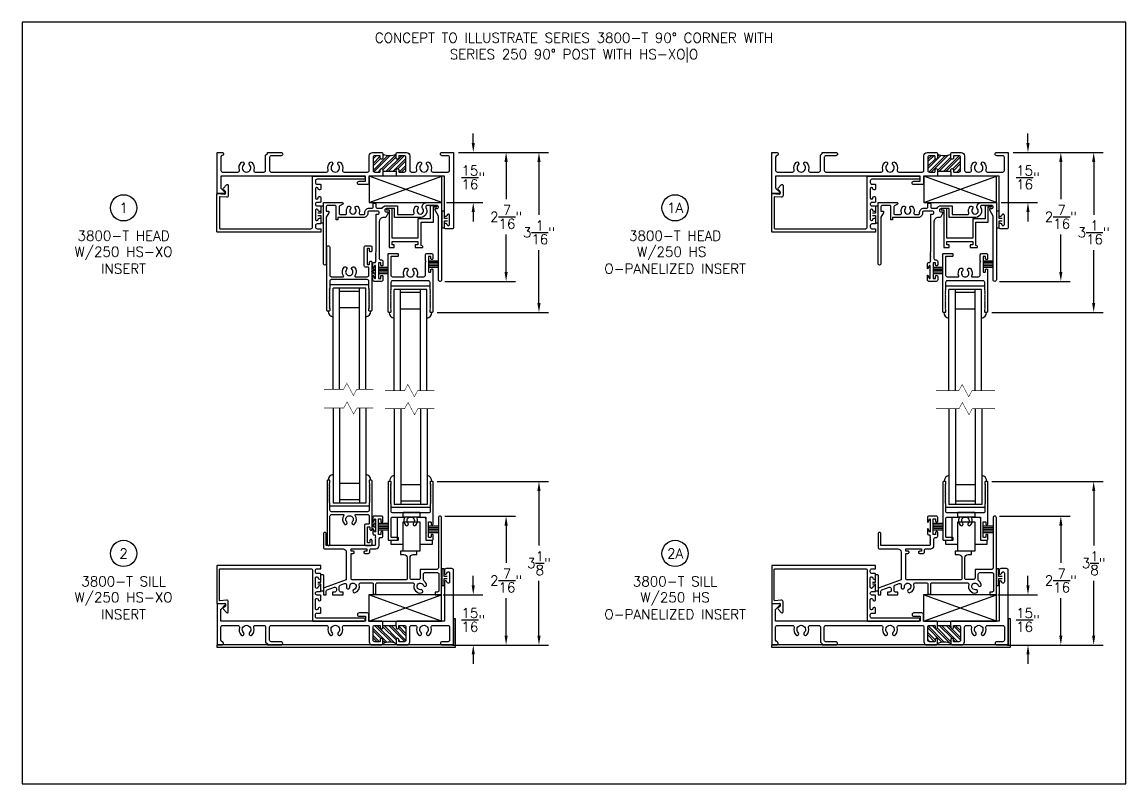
# Model space of a CAD drawing. Extents: x -118 to 134, y 32 to 229.
# Drawn here: x -31.5 to -10.5, y 31.68 to 46.18 of the extents above; entities that cross this region are included whole.
import ezdxf
from ezdxf.enums import TextEntityAlignment as Align

# ---------------------------------------------------------------- set-up
doc = ezdxf.new("R2010")
doc.units = 0
doc.header["$MEASUREMENT"] = 0
doc.layers.get('0').update_dxf_attribs({"linetype": 'CONTINUOUS'})
doc.layers.get('Defpoints').update_dxf_attribs({"linetype": 'CONTINUOUS'})
for name, color, linetype in [('FRAME', 1, 'CONTINUOUS'), ('GLASS', 7, 'CONTINUOUS'), ('GLAZING', 7, 'CONTINUOUS'), ('MISC', 7, 'CONTINUOUS'), ('SEAL', 7, 'CONTINUOUS'), ('TEXT', 7, 'CONTINUOUS'), ('VENT', 5, 'CONTINUOUS')]:
    doc.layers.add(name, color=color, linetype=linetype)
doc.layers.add('No Print', color=30, linetype='CONTINUOUS', plot=False)
doc.styles.get("Standard").update_dxf_attribs({"font": 'romans.shx'})
doc.dimstyles.new('QUARTER SCALE', dxfattribs={"dimscale": 3, "dimtxt": 0.0625, "dimasz": 0.06, "dimexe": 0.06, "dimexo": 0.031, "dimgap": 0.039, "dimtad": 0, "dimtih": 1, "dimtoh": 1, "dimdec": 4, "dimzin": 0, "dimdsep": 46, "dimlunit": 4, "dimtxsty": 'Standard', "dimcen": 0.09, "dimadec": 0, "dimazin": 0, "dimtfac": 1, "dimtdec": 4, "dimtofl": 0, "dimtmove": 0, "dimatfit": 3, "dimfxl": 0, "dimtolj": 1, "dimtzin": 0, "dimarcsym": 0})

# ---------------------------------------------------------------- blocks, each defined once
blk = doc.blocks.new('2001 Block Sill')
blk.add_lwpolyline([(0.469, -0.927), (0.481, -0.915), (0.481, -0.736, -0.414214), (0.508, -0.709), (1.179, -0.709, -0.500943), (1.205, -0.744, 0.561043), (1.348, -0.902, 0.516447), (1.369, -0.856), (1.369, -0.855, 0.318358), (1.336, -0.84, -2.17601), (1.383, -0.758, 0.318358), (1.413, -0.779), (1.413, -0.779, 0.516447), (1.443, -0.738, 0.153486), (1.398, -0.678, -0.240816), (1.386, -0.656), (1.386, -0.542, -0.414214), (1.413, -0.515), (1.649, -0.515, -0.414214), (1.676, -0.542), (1.676, -0.858, -0.414214), (1.649, -0.885), (1.605, -0.885), (1.605, -0.939), (1.73, -0.939), (1.73, 0.53, 0.414214), (1.7, 0.561), (1.699, 0.561, 0.414214), (1.668, 0.53), (1.668, -0.426, -0.414214), (1.641, -0.453), (1.324, -0.453), (1.324, -0.62, -0.414214), (1.297, -0.647), (1.156, -0.647, -0.414214), (1.129, -0.62), (1.129, -0.232, -0.414214), (1.191, -0.17), (1.258, -0.17), (1.258, -0.108), (0.946, -0.108), (0.946, -0.17), (1.013, -0.17, -0.414214), (1.075, -0.232), (1.075, -0.628, -0.414214), (1.048, -0.655), (0.036, -0.655, -0.414214), (0.009, -0.628), (0.009, -0.149), (0.049, -0.149, 0.414214), (0.069, -0.13), (0.069, -0.128, 0.414214), (0.049, -0.109), (0.009, -0.109), (0.009, -0.062), (0.309, -0.062), (0.309, -0.109), (0.268, -0.109, 0.414214), (0.249, -0.128), (0.249, -0.13, 0.414214), (0.268, -0.149), (0.336, -0.149, 0.414214), (0.363, -0.122), (0.363, -0.089, -0.414214), (0.39, -0.062), (0.481, -0.062, 0.414214), (0.543, 0), (0.543, 0.126, -0.414214), (0.57, 0.153), (0.587, 0.153, 0.414214), (0.614, 0.18), (0.614, 0.247, 0.414214), (0.595, 0.267), (0.594, 0.267, 0.414214), (0.574, 0.247), (0.574, 0.207), (0.527, 0.207), (0.527, 0.507), (0.574, 0.507), (0.574, 0.466, 0.414214), (0.594, 0.447), (0.595, 0.447, 0.414214), (0.614, 0.466), (0.614, 0.534, 0.414214), (0.587, 0.561), (0.447, 0.561, 0.414214), (0.42, 0.534), (0.42, 0.45, 0.782609), (0.43, 0.447), (0.46, 0.504, -0.782609), (0.469, 0.502), (0.469, 0.262, -0.782609), (0.46, 0.26), (0.43, 0.317, 0.782609), (0.42, 0.314), (0.42, 0.23, 0.414214), (0.447, 0.203), (0.465, 0.203), (0.465, 0.188), (0.475, 0.178), (0.465, 0.168), (0.475, 0.158), (0.465, 0.148), (0.475, 0.138), (0.465, 0.128), (0.475, 0.118), (0.465, 0.108), (0.475, 0.098), (0.465, 0.088), (0.475, 0.078), (0.465, 0.068), (0.475, 0.058), (0.465, 0.048), (0.475, 0.038), (0.465, 0.028), (0.475, 0.018), (0.465, 0.008), (0.465, 0), (-0.465, 0), (-0.465, 0.223, 0.414214), (-0.492, 0.25), (-0.493, 0.25, 0.414214), (-0.519, 0.223), (-0.519, -0.035, 0.414214), (-0.492, -0.062), (-0.146, -0.062, -0.414214), (-0.084, -0.124), (-0.084, -0.655), (-0.502, -0.808, 0.314924), (-0.519, -0.833), (-0.519, -0.939), (-0.465, -0.939), (-0.465, -0.871, -0.314924), (-0.448, -0.845), (-0.308, -0.794, -0.521001), (-0.272, -0.819), (-0.272, -0.858, -0.414214), (-0.299, -0.885), (-0.344, -0.885), (-0.344, -0.939), (-0.144, -0.939), (-0.144, -0.885), (-0.19, -0.885, -0.414214), (-0.217, -0.858), (-0.217, -0.78, -0.314924), (-0.2, -0.755), (-0.116, -0.724, -0.585187), (-0.08, -0.755, 0.096326), (-0.08, -0.802, 0.516447), (-0.034, -0.823), (-0.034, -0.823, 0.318358), (-0.019, -0.791, -2.17601), (0.063, -0.838, 0.318358), (0.042, -0.867), (0.042, -0.868, 0.516447), (0.084, -0.897, 0.399856), (0.162, -0.744, -0.500943), (0.188, -0.709), (0.4, -0.709, -0.414214), (0.427, -0.736), (0.427, -0.927)], format="xyb", close=True)
blk = doc.blocks.new('2012 fixed rail')
blk.add_lwpolyline([(-0.313, -0.236, -0.414214), (-0.286, -0.263), (-0.286, -0.617, -0.414214), (-0.313, -0.644), (-0.4, -0.644, -0.414214), (-0.428, -0.617), (-0.428, -0.549, -0.414214), (-0.408, -0.53), (-0.407, -0.53, -0.414214), (-0.387, -0.55), (-0.387, -0.58, 0.414214), (-0.377, -0.59), (-0.35, -0.59, 0.414214), (-0.34, -0.58), (-0.34, -0.3, 0.414214), (-0.35, -0.29), (-0.377, -0.29, 0.414214), (-0.387, -0.3), (-0.387, -0.33, -0.414214), (-0.407, -0.35), (-0.408, -0.35, -0.414214), (-0.428, -0.331), (-0.428, 0.585, -0.414214), (-0.413, 0.6), (-0.384, 0.6, -0.414214), (-0.374, 0.59), (-0.374, 0.55), (-0.384, 0.54), (-0.374, 0.53), (-0.384, 0.52), (-0.374, 0.51), (-0.384, 0.5), (-0.374, 0.49), (-0.384, 0.48), (-0.374, 0.47), (-0.384, 0.46), (-0.374, 0.45), (-0.384, 0.44), (-0.374, 0.43), (-0.384, 0.42), (-0.374, 0.41), (-0.384, 0.4), (-0.374, 0.39), (-0.384, 0.38), (-0.374, 0.37), (-0.384, 0.36), (-0.374, 0.35), (-0.384, 0.34), (-0.374, 0.33), (-0.384, 0.32), (-0.374, 0.31), (-0.384, 0.3), (-0.374, 0.29), (-0.384, 0.28), (-0.374, 0.27), (-0.384, 0.26), (-0.374, 0.25), (-0.384, 0.24), (-0.374, 0.23), (-0.384, 0.22), (-0.374, 0.21), (-0.384, 0.2), (-0.374, 0.19), (-0.384, 0.18), (-0.374, 0.17), (-0.374, 0.031, 0.414214), (-0.343, 0), (0, 0), (0.342, 0, 0.414214), (0.373, 0.031), (0.373, 0.17), (0.384, 0.18), (0.373, 0.19), (0.384, 0.2), (0.373, 0.21), (0.384, 0.22), (0.373, 0.23), (0.384, 0.24), (0.373, 0.25), (0.384, 0.26), (0.373, 0.27), (0.384, 0.28), (0.373, 0.29), (0.384, 0.3), (0.373, 0.31), (0.384, 0.32), (0.373, 0.33), (0.384, 0.34), (0.373, 0.35), (0.384, 0.36), (0.373, 0.37), (0.384, 0.38), (0.373, 0.39), (0.384, 0.4), (0.373, 0.41), (0.384, 0.42), (0.373, 0.43), (0.384, 0.44), (0.373, 0.45), (0.384, 0.46), (0.373, 0.47), (0.384, 0.48), (0.373, 0.49), (0.384, 0.5), (0.373, 0.51), (0.384, 0.52), (0.373, 0.53), (0.384, 0.54), (0.373, 0.55), (0.373, 0.59, -0.414214), (0.384, 0.6), (0.413, 0.6, -0.414214), (0.427, 0.585), (0.427, 0), (0.427, -0.617, -0.414214), (0.4, -0.644, -0.414214), (0.373, -0.617), (0.373, -0.085, 0.414214), (0.342, -0.054), (0.117, -0.054, 0.6055), (0.108, -0.07, -0.348752), (0.098, -0.234, -0.508835), (0.048, -0.228, -0.325526), (0.052, -0.192, 0.55027), (0.02, -0.078), (0, -0.078), (-0.02, -0.078, 0.55027), (-0.052, -0.192, -0.325526), (-0.048, -0.228, -0.508835), (-0.098, -0.234, -0.348752), (-0.108, -0.07, 0.6055), (-0.117, -0.054), (-0.343, -0.054, 0.414214), (-0.374, -0.085), (-0.374, -0.226, 0.414214), (-0.363, -0.236)], format="xyb", close=True)
blk = doc.blocks.new('2014 Slider Rail')
blk.add_lwpolyline([(-0.373, 0.031), (-0.373, 0.17), (-0.383, 0.18), (-0.373, 0.19), (-0.383, 0.2), (-0.373, 0.21), (-0.383, 0.22), (-0.373, 0.23), (-0.383, 0.24), (-0.373, 0.25), (-0.383, 0.26), (-0.373, 0.27), (-0.383, 0.28), (-0.373, 0.29), (-0.383, 0.3), (-0.373, 0.31), (-0.383, 0.32), (-0.373, 0.33), (-0.383, 0.34), (-0.373, 0.35), (-0.383, 0.36), (-0.373, 0.37), (-0.383, 0.38), (-0.373, 0.39), (-0.383, 0.4), (-0.373, 0.41), (-0.383, 0.42), (-0.373, 0.43), (-0.383, 0.44), (-0.373, 0.45), (-0.383, 0.46), (-0.373, 0.47), (-0.383, 0.48), (-0.373, 0.49), (-0.383, 0.5), (-0.373, 0.51), (-0.383, 0.52), (-0.373, 0.53), (-0.383, 0.54), (-0.373, 0.55), (-0.373, 0.59, 0.414214), (-0.383, 0.6), (-0.412, 0.6, 0.414214), (-0.427, 0.585), (-0.427, 0), (-0.427, -0.51, 0.414214), (-0.417, -0.52), (-0.244, -0.52, 0.414214), (-0.234, -0.51), (-0.234, -0.476, 0.414214), (-0.244, -0.466), (-0.363, -0.466, -0.414214), (-0.373, -0.456), (-0.373, -0.109, -0.414214), (-0.342, -0.078), (-0.13, -0.078, -0.541072), (-0.121, -0.092, 0.295226), (-0.098, -0.234, 0.508835), (-0.048, -0.228), (-0.048, -0.228, 0.325526), (-0.052, -0.192, -0.55027), (-0.02, -0.078), (0, -0.078), (0.02, -0.078, -0.55027), (0.052, -0.192, 0.325526), (0.048, -0.228), (0.048, -0.228, 0.508835), (0.098, -0.234, 0.295226), (0.121, -0.092, -0.541072), (0.13, -0.078), (0.255, -0.078, -0.353293), (0.286, -0.119), (0.286, -0.36), (0.296, -0.37), (0.286, -0.38), (0.286, -0.493, 0.414214), (0.313, -0.52), (0.4, -0.52, 0.414214), (0.427, -0.493), (0.427, -0.425, 0.414214), (0.408, -0.406), (0.407, -0.406, 0.414214), (0.387, -0.426), (0.387, -0.456, -0.414214), (0.377, -0.466), (0.35, -0.466, -0.414214), (0.34, -0.456), (0.34, -0.176, -0.414214), (0.35, -0.166), (0.377, -0.166, -0.414214), (0.387, -0.176), (0.387, -0.206, 0.414214), (0.407, -0.226), (0.408, -0.226, 0.414214), (0.427, -0.207), (0.427, 0.585, 0.414214), (0.412, 0.6), (0.382, 0.6, 0.414214), (0.372, 0.59), (0.372, 0.55), (0.382, 0.54), (0.372, 0.53), (0.382, 0.52), (0.372, 0.51), (0.382, 0.5), (0.372, 0.49), (0.382, 0.48), (0.372, 0.47), (0.382, 0.46), (0.372, 0.45), (0.382, 0.44), (0.372, 0.43), (0.382, 0.42), (0.372, 0.41), (0.382, 0.4), (0.372, 0.39), (0.382, 0.38), (0.372, 0.37), (0.382, 0.36), (0.372, 0.35), (0.382, 0.34), (0.372, 0.33), (0.382, 0.32), (0.372, 0.31), (0.382, 0.3), (0.372, 0.29), (0.382, 0.28), (0.372, 0.27), (0.382, 0.26), (0.372, 0.25), (0.382, 0.24), (0.372, 0.23), (0.382, 0.22), (0.372, 0.21), (0.382, 0.2), (0.372, 0.19), (0.382, 0.18), (0.372, 0.17), (0.372, 0.031, -0.414214), (0.341, 0), (0, 0), (-0.341, 0, -0.414214)], format="xyb", close=True)
blk = doc.blocks.new('5 LINE SEAL')
for p, q in [((0.0434, 0.0155), (0, 0.0155)), ((0.0434, 0.0077), (0, 0.0077)), ((0.0434, 0), (0, 0)), ((0.0434, -0.0078), (0, -0.0078)), ((0.0434, -0.0155), (0, -0.0155))]:
    blk.add_line(p, q)
blk = doc.blocks.new('4 LINE SEAL')
for centre, radius, start, end in [((4.0241, 6.0253), 0.0156, 268.2769, 330.8274), ((4.0241, 6.027), 0.0206, 268.6942, 311.4319), ((4.0232, 5.9799), 0.0231, 50.9389, 88.9613), ((4.0232, 5.9816), 0.0181, 36.4603, 88.6742)]:
    blk.add_arc(centre, radius, start, end)
blk = doc.blocks.new('HA 9306 Roller Assy')
blk.add_line((0.16, 0.65), (-0.16, 0.65))
blk.add_lwpolyline([(-0.16, 0.125), (-0.39, 0.125), (-0.39, 0.208), (-0.27, 0.208), (-0.27, 0.65), (-0.16, 0.65), (-0.16, 0.745), (0.16, 0.745), (0.16, 0.65), (0.27, 0.65), (0.27, 0.208), (0.39, 0.208), (0.39, 0.125), (0.16, 0.125), (0.16, 0), (-0.16, 0)], close=True)
blk.add_lwpolyline([(-0.16, 0.125), (-0.16, 0.56), (0.16, 0.56), (0.16, 0.125)])
blk = doc.blocks.new('3811 WW_YK INSERT CLIP')
blk.add_lwpolyline([(1.964, 0.67), (1.964, 0.735), (-0.001, 0.735, 0.414214), (-0.011, 0.725), (-0.011, 0.01, 0.440011), (0, 0), (0.138, 0.012, -0.440011), (0.149, 0.002), (0.149, -0.04), (0.115, -0.074, 0.395486), (0.114, -0.102), (0.17, -0.165, 0.691708), (0.205, -0.152), (0.205, 0.04, 0.440011), (0.171, 0.071), (0.05, 0.061, -0.440011), (0.039, 0.071), (0.039, 0.66, -0.414214), (0.049, 0.67), (1.777, 0.67, -0.414214), (1.808, 0.639), (1.808, -0.317, 0.414214), (1.818, -0.327), (2.781, -0.327, 0.414214), (2.809, -0.299, 0.414214), (2.781, -0.271), (1.895, -0.271, -0.414214), (1.864, -0.24), (1.864, -0.206, -0.414214), (1.895, -0.175), (1.954, -0.175, 0.414214), (1.964, -0.165), (1.964, -0.091, 0.414214), (1.939, -0.066, 0.399638), (1.914, -0.089, -0.400364), (1.889, -0.113, -0.414214), (1.864, -0.088), (1.864, 0.082, -0.414214), (1.889, 0.107, -0.400364), (1.914, 0.083, 0.399638), (1.939, 0.059, 0.414214), (1.964, 0.084), (1.964, 0.159, 0.414214), (1.954, 0.169), (1.895, 0.169, -0.414214), (1.864, 0.2), (1.864, 0.204, -0.414214), (1.895, 0.235), (1.954, 0.235, 0.414214), (1.964, 0.245), (1.964, 0.319, 0.414214), (1.939, 0.344, 0.399638), (1.914, 0.321, -0.400364), (1.889, 0.297, -0.414214), (1.864, 0.322), (1.864, 0.492, -0.414214), (1.889, 0.517, -0.400364), (1.914, 0.493, 0.399638), (1.939, 0.469, 0.414214), (1.964, 0.494), (1.964, 0.569, 0.414214), (1.954, 0.579), (1.895, 0.579, -0.414214), (1.864, 0.61), (1.864, 0.639, -0.414214), (1.895, 0.67), (1.964, 0.67)], format="xyb", close=True)
blk = doc.blocks.new('3805 BLOCK FRAME')
h = blk.add_hatch()
h.set_pattern_fill('ANSI32', color=256, scale=0.25, style=0)
h.set_pattern_definition([(45, (-4.16348, -5.189), (-0.0662913, 0.0662913), []), (45, (-4.11928, -5.189), (-0.0662913, 0.0662913), [])])
h.paths.add_polyline_path([(-0.819, 1.361, 0.414214), (-0.85, 1.392), (-0.946, 1.392, 0.414214), (-0.956, 1.382), (-0.956, 1.351, -0.414214), (-0.98, 1.326, -0.414214), (-1.005, 1.351), (-1.005, 1.423, -0.235384), (-1.256, 1.423), (-1.256, 1.351, -0.414214), (-1.282, 1.326, -0.414214), (-1.306, 1.351), (-1.306, 1.382, 0.414214), (-1.316, 1.392), (-1.413, 1.392, 0.414214), (-1.444, 1.361), (-1.444, 1.111, 0.414214), (-1.413, 1.08), (-1.316, 1.08, 0.414214), (-1.306, 1.09), (-1.306, 1.121, -0.414214), (-1.282, 1.146, -0.414214), (-1.256, 1.121), (-1.256, 1.09), (-1.005, 1.09), (-1.005, 1.121, -0.414214), (-0.98, 1.146, -0.414214), (-0.956, 1.121), (-0.956, 1.09, 0.414214), (-0.946, 1.08), (-0.85, 1.08, 0.414214), (-0.819, 1.111)])
for q in [(-1.256, 1.09), (-1.005, 1.015)]:
    blk.add_line((-1.005, 1.09), q)
blk.add_lwpolyline([(-3.452, 1.454), (-3.193, 1.454, -0.414214), (-3.162, 1.423, -0.414214), (-3.193, 1.392), (-3.381, 1.392, 0.414214), (-3.412, 1.361), (-3.412, 1.111, 0.414214), (-3.381, 1.08), (-2.329, 1.08, 0.5024), (-2.299, 1.12, -0.280293), (-2.262, 1.264, -0.498955), (-2.213, 1.256, -0.334263), (-2.219, 1.219, 2.470836), (-2.106, 1.219, -0.334263), (-2.112, 1.256, -0.498955), (-2.063, 1.264, -0.280293), (-2.026, 1.12, 0.5024), (-1.996, 1.08), (-1.549, 1.08, 0.414214), (-1.518, 1.111), (-1.518, 1.392, -0.414214), (-1.456, 1.454), (-1.287, 1.454, -0.414214), (-1.256, 1.423), (-1.256, 1.351, -0.414214), (-1.282, 1.326, -0.414214), (-1.306, 1.351), (-1.306, 1.382, 0.414214), (-1.316, 1.392), (-1.413, 1.392, 0.414214), (-1.444, 1.361), (-1.444, 1.111, 0.414214), (-1.413, 1.08), (-1.316, 1.08, 0.414214), (-1.306, 1.09), (-1.306, 1.121, -0.414214), (-1.282, 1.146, -0.414214), (-1.256, 1.121), (-1.256, 1.09), (-1.256, 1.015), (-1.271, 1), (-1.524, 1), (-1.524, 0.875, -0.414214), (-1.556, 0.844), (-1.711, 0.844, -0.414214), (-1.742, 0.875, -0.414214), (-1.711, 0.906), (-1.586, 0.906), (-1.586, 1), (-4.338, 1), (-4.338, 0.776, 0.198912), (-4.335, 0.769), (-4.255, 0.69, -0.668179), (-4.263, 0.673), (-4.403, 0.673, -0.414214), (-4.412, 0.683), (-4.412, 1.444, -0.414214), (-4.403, 1.454), (-4.319, 1.454, -0.414214), (-4.287, 1.423, -0.358249), (-4.312, 1.393, 0.358249), (-4.338, 1.362), (-4.338, 1.111, 0.414214), (-4.306, 1.08), (-4.017, 1.08, 0.5024), (-3.987, 1.12, -0.280293), (-3.95, 1.264, -0.498955), (-3.901, 1.256), (-3.901, 1.256, -0.334263), (-3.907, 1.219, 2.470836), (-3.794, 1.219, -0.334263), (-3.8, 1.256), (-3.8, 1.256, -0.498955), (-3.751, 1.264, -0.280293), (-3.714, 1.12, 0.5024), (-3.684, 1.08), (-3.518, 1.08, 0.414214), (-3.487, 1.111), (-3.487, 1.399), (-3.452, 1.434)], format="xyb", close=True)
blk.add_lwpolyline([(-1.005, 1.09), (-1.005, 1.121, -0.414214), (-0.98, 1.146, -0.414214), (-0.956, 1.121), (-0.956, 1.09, 0.414214), (-0.946, 1.08), (-0.85, 1.08, 0.414214), (-0.819, 1.111), (-0.819, 1.361, 0.414214), (-0.85, 1.392), (-0.946, 1.392, 0.414214), (-0.956, 1.382), (-0.956, 1.351, -0.414214), (-0.98, 1.326), (-0.98, 1.326, -0.414214), (-1.005, 1.351), (-1.005, 1.423, -0.414214), (-0.975, 1.454), (-0.806, 1.454, -0.414214), (-0.744, 1.392), (-0.744, 1.111, 0.414214), (-0.712, 1.08), (-0.641, 1.08, 0.5024), (-0.611, 1.12, -0.280293), (-0.574, 1.264, -0.498955), (-0.525, 1.256), (-0.525, 1.256, -0.334263), (-0.531, 1.219, 2.470836), (-0.418, 1.219, -0.334263), (-0.424, 1.256, -0.498955), (-0.375, 1.264, -0.280293), (-0.338, 1.12, 0.5024), (-0.308, 1.08), (-0.018, 1.08, 0.414214), (0.013, 1.111), (0.013, 1.361, 0.414214), (-0.018, 1.392), (-0.131, 1.392, -0.414214), (-0.162, 1.423, -0.414214), (-0.131, 1.454), (0.088, 1.454), (0.088, 0.031, -0.414214), (0.056, 0), (-0.056, 0, -0.414214), (-0.087, 0.031), (-0.087, 0.083, -0.414214), (-0.062, 0.107), (-0.062, 0.107, -0.399638), (-0.038, 0.084, 0.399638), (-0.013, 0.06), (-0.013, 0.06, 0.414214), (0.013, 0.085), (0.013, 0.255, 0.414214), (-0.013, 0.28), (-0.013, 0.28, 0.399638), (-0.038, 0.256, -0.399638), (-0.062, 0.232, -0.414214), (-0.087, 0.257), (-0.087, 0.309), (-0.087, 1), (-0.99, 1), (-1.005, 1.015)], format="xyb")
blk.add_arc((-1.131, 1.675), 0.281, 243.5092, 296.4908)
blk = doc.blocks.new('2000 Block Head')
blk.add_lwpolyline([(-0.049, 1.488), (-0.037, 1.476), (-0.037, 1.419, 0.414214), (-0.01, 1.392), (0.084, 1.392, -0.288631), (0.157, 1.438), (0.37, 1.438), (0.37, 1.27), (0.661, 1.27, 0.500943), (0.687, 1.305, -0.254791), (0.712, 1.422, -0.516447), (0.763, 1.417), (0.763, 1.416, -0.318358), (0.76, 1.381, 2.17601), (0.854, 1.381, -0.081588), (0.849, 1.389, -0.529011), (0.925, 1.5), (1.213, 1.5), (1.213, 0.03, -0.414214), (1.183, 0), (1.181, 0, -0.414214), (1.151, 0.03), (1.151, 1.244), (1.088, 1.353), (1.088, 1.384), (1.121, 1.384, 0.414214), (1.151, 1.414), (1.151, 1.416, 0.414214), (1.121, 1.446), (0.937, 1.446, 0.585024), (0.914, 1.405, -0.543308), (0.823, 1.216), (0.316, 1.216), (0.316, 1.384), (0.16, 1.384, 0.414214), (0.129, 1.354), (0.129, 1.353, 0.414214), (0.16, 1.322), (0.191, 1.322), (0.191, 1.291), (0.148, 1.216), (0.107, 1.216, 0.414214), (0.026, 1.135), (0.026, 0.435, 0.414214), (0.053, 0.408), (0.07, 0.408, -0.414214), (0.097, 0.381), (0.097, 0.314, -0.414214), (0.078, 0.294), (0.077, 0.294, -0.414214), (0.057, 0.314), (0.057, 0.354), (0.01, 0.354), (0.01, 0.054), (0.057, 0.054), (0.057, 0.095, -0.414214), (0.077, 0.114), (0.078, 0.114, -0.414214), (0.097, 0.095), (0.097, 0.027, -0.414214), (0.07, 0), (-0.07, 0, -0.414214), (-0.097, 0.027), (-0.097, 0.112, -0.782609), (-0.088, 0.114), (-0.057, 0.057, 0.782609), (-0.048, 0.059), (-0.048, 0.299, 0.782609), (-0.057, 0.301), (-0.088, 0.244, -0.782609), (-0.097, 0.246), (-0.097, 0.331, -0.414214), (-0.07, 0.358), (-0.046, 0.358), (-0.046, 0.373), (-0.036, 0.383), (-0.046, 0.393), (-0.036, 0.403), (-0.046, 0.413), (-0.036, 0.423), (-0.046, 0.433), (-0.036, 0.443), (-0.046, 0.453), (-0.036, 0.463), (-0.046, 0.473), (-0.036, 0.483), (-0.046, 0.493), (-0.036, 0.503), (-0.046, 0.513), (-0.036, 0.523), (-0.046, 0.533), (-0.036, 0.543), (-0.046, 0.553), (-0.039, 0.56), (-0.036, 0.56), (-0.036, 1.276), (-0.005, 1.276, 0.414214), (0.026, 1.307), (0.026, 1.308, 0.414214), (-0.005, 1.338), (-0.166, 1.338, 0.414214), (-0.193, 1.311), (-0.193, 1.297, -0.414214), (-0.274, 1.216), (-0.762, 1.216), (-0.762, 1.17), (-0.792, 1.17), (-0.792, 1.419, 0.414214), (-0.819, 1.446), (-0.956, 1.446, 0.414214), (-0.983, 1.419), (-0.983, 1.338), (-0.933, 1.338), (-0.933, 1.307), (-0.983, 1.22), (-0.983, 0.338, -0.414214), (-1.01, 0.311), (-1.01, 0.311, -0.414214), (-1.037, 0.338), (-1.037, 1.5), (-0.677, 1.5, -0.767327), (-0.669, 1.472), (-0.725, 1.44, 0.267949), (-0.738, 1.417), (-0.738, 1.297, 0.414214), (-0.711, 1.27), (-0.621, 1.27, 0.500943), (-0.595, 1.305, -0.254791), (-0.57, 1.422, -0.516447), (-0.519, 1.417), (-0.519, 1.416, -0.318358), (-0.522, 1.381, 2.17601), (-0.428, 1.381, -0.318358), (-0.431, 1.416), (-0.431, 1.417, -0.516447), (-0.38, 1.422, -0.254791), (-0.355, 1.305, 0.500943), (-0.329, 1.27), (-0.274, 1.27, 0.414214), (-0.247, 1.297), (-0.247, 1.311, -0.414214), (-0.166, 1.392), (-0.118, 1.392, 0.414214), (-0.091, 1.419), (-0.091, 1.488)], format="xyb", close=True)
blk = doc.blocks.new('BL856 ANTI-LIFT')
blk.add_lwpolyline([(13.8969, 4.289), (13.8383, 4.289), (13.8383, 4.1972), (13.7158, 4.1972), (13.7158, 4.3374), (13.6879, 4.3374), (13.6879, 4.3314), (13.7008, 4.3314), (13.7008, 4.1522), (13.7258, 4.1522), (13.7258, 4.1647), (13.7158, 4.1647), (13.7158, 4.1817), (13.8383, 4.1817), (13.8383, 4.1647), (13.8258, 4.1647), (13.8258, 4.1522), (13.8613, 4.1522), (13.8613, 4.1583), (13.8538, 4.1615), (13.8538, 4.2735), (13.9119, 4.2735), (13.9119, 4.3458), (13.9281, 4.3458), (13.9281, 4.3512), (13.8969, 4.3512)], close=True)
blk = doc.blocks.new('*D139')
at = {"color": 0, "lineweight": -2}
for p, q in [((-12.363, 35.462), (-12.363, 35.642)), ((-12.934, 35.282), (-12.183, 35.282)), ((-12.754, 34.328), (-12.183, 34.328)), ((-12.363, 34.148), (-12.363, 33.968))]:
    blk.add_line(p, q, dxfattribs=at)
at = {"color": 0}
for points in [[(-12.393, 35.462), (-12.333, 35.462), (-12.363, 35.282)], [(-12.393, 34.148), (-12.333, 34.148), (-12.363, 34.328)]]:
    blk.add_solid(points, dxfattribs=at)
at = {"layer": 'Defpoints', "color": 0}
for p in [(-13.027, 35.282), (-12.847, 34.328), (-12.363, 34.328)]:
    blk.add_point(p, dxfattribs=at)
at = {"color": 0, "insert": (-12.363, 34.805), "char_height": 0.1875, "attachment_point": 5}
blk.add_mtext('\\A1;{\\H1.000000x;\\S15/16;}"', dxfattribs=at)
blk = doc.blocks.new('*D140')
at = {"color": 0, "lineweight": -2}
for p, q in [((-12.363, 43.883), (-12.363, 44.063)), ((-12.645, 43.703), (-12.183, 43.703)), ((-12.871, 42.749), (-12.183, 42.749)), ((-12.363, 42.569), (-12.363, 42.389))]:
    blk.add_line(p, q, dxfattribs=at)
at = {"color": 0}
for points in [[(-12.393, 43.883), (-12.333, 43.883), (-12.363, 43.703)], [(-12.393, 42.569), (-12.333, 42.569), (-12.363, 42.749)]]:
    blk.add_solid(points, dxfattribs=at)
at = {"layer": 'Defpoints', "color": 0}
for p in [(-12.738, 43.703), (-12.964, 42.749), (-12.363, 42.749)]:
    blk.add_point(p, dxfattribs=at)
at = {"color": 0, "insert": (-12.363, 43.226), "char_height": 0.1875, "attachment_point": 5}
blk.add_mtext('\\A1;{\\H1.000000x;\\S15/16;}"', dxfattribs=at)
blk = doc.blocks.new('*D166')
at = {"color": 0, "lineweight": -2}
for p, q in [((-12.645, 43.703), (-11.558, 43.703)), ((-11.738, 43.523), (-11.738, 42.812)), ((-11.738, 41.429), (-11.738, 42.14)), ((-12.906, 41.249), (-11.558, 41.249))]:
    blk.add_line(p, q, dxfattribs=at)
at = {"color": 0}
for points in [[(-11.768, 43.523), (-11.708, 43.523), (-11.738, 43.703)], [(-11.768, 41.429), (-11.708, 41.429), (-11.738, 41.249)]]:
    blk.add_solid(points, dxfattribs=at)
at = {"layer": 'Defpoints', "color": 0}
for p in [(-12.738, 43.703), (-12.999, 41.249), (-11.738, 41.249)]:
    blk.add_point(p, dxfattribs=at)
at = {"color": 0, "insert": (-11.738, 42.476), "char_height": 0.1875, "attachment_point": 5}
blk.add_mtext('\\A1;2{\\H1.000000x;\\S7/16;}"', dxfattribs=at)
blk = doc.blocks.new('*D167')
at = {"color": 0, "lineweight": -2}
for p, q in [((-12.645, 43.703), (-10.933, 43.703)), ((-11.113, 43.523), (-11.113, 42.516)), ((-11.113, 40.839), (-11.113, 41.845)), ((-13.052, 40.659), (-10.933, 40.659))]:
    blk.add_line(p, q, dxfattribs=at)
at = {"color": 0}
for points in [[(-11.143, 43.523), (-11.083, 43.523), (-11.113, 43.703)], [(-11.143, 40.839), (-11.083, 40.839), (-11.113, 40.659)]]:
    blk.add_solid(points, dxfattribs=at)
at = {"layer": 'Defpoints', "color": 0}
for p in [(-12.738, 43.703), (-13.145, 40.659), (-11.113, 40.659)]:
    blk.add_point(p, dxfattribs=at)
at = {"color": 0, "insert": (-11.113, 42.181), "char_height": 0.1875, "attachment_point": 5}
blk.add_mtext('\\A1;3{\\H1.000000x;\\S1/16;}"', dxfattribs=at)
blk = doc.blocks.new('*D168')
at = {"color": 0, "lineweight": -2}
for p, q in [((-12.906, 36.782), (-11.558, 36.782)), ((-11.738, 36.602), (-11.738, 35.891)), ((-11.738, 34.508), (-11.738, 35.219)), ((-12.645, 34.328), (-11.558, 34.328))]:
    blk.add_line(p, q, dxfattribs=at)
at = {"color": 0}
for points in [[(-11.768, 36.602), (-11.708, 36.602), (-11.738, 36.782)], [(-11.768, 34.508), (-11.708, 34.508), (-11.738, 34.328)]]:
    blk.add_solid(points, dxfattribs=at)
at = {"layer": 'Defpoints', "color": 0}
for p in [(-12.999, 36.782), (-11.738, 36.782), (-12.738, 34.328)]:
    blk.add_point(p, dxfattribs=at)
at = {"color": 0, "insert": (-11.738, 35.555), "char_height": 0.1875, "attachment_point": 5}
blk.add_mtext('\\A1;2{\\H1.000000x;\\S7/16;}"', dxfattribs=at)
blk = doc.blocks.new('*D169')
at = {"color": 0, "lineweight": -2}
for p, q in [((-13.048, 37.441), (-10.933, 37.441)), ((-11.113, 37.261), (-11.113, 36.221)), ((-11.113, 34.508), (-11.113, 35.549)), ((-12.645, 34.328), (-10.933, 34.328))]:
    blk.add_line(p, q, dxfattribs=at)
at = {"color": 0}
for points in [[(-11.143, 37.261), (-11.083, 37.261), (-11.113, 37.441)], [(-11.143, 34.508), (-11.083, 34.508), (-11.113, 34.328)]]:
    blk.add_solid(points, dxfattribs=at)
at = {"layer": 'Defpoints', "color": 0}
for p in [(-13.141, 37.441), (-11.113, 37.441), (-12.738, 34.328)]:
    blk.add_point(p, dxfattribs=at)
at = {"color": 0, "insert": (-11.113, 35.885), "char_height": 0.1875, "attachment_point": 5}
blk.add_mtext('\\A1;3{\\H1.000000x;\\S1/8;}"', dxfattribs=at)
blk = doc.blocks.new('*D170')
at = {"color": 0, "lineweight": -2}
for p, q in [((-22.916, 35.462), (-22.916, 35.642)), ((-23.487, 35.282), (-22.736, 35.282)), ((-23.308, 34.328), (-22.736, 34.328)), ((-22.916, 34.148), (-22.916, 33.968))]:
    blk.add_line(p, q, dxfattribs=at)
at = {"color": 0}
for points in [[(-22.946, 35.462), (-22.886, 35.462), (-22.916, 35.282)], [(-22.946, 34.148), (-22.886, 34.148), (-22.916, 34.328)]]:
    blk.add_solid(points, dxfattribs=at)
at = {"layer": 'Defpoints', "color": 0}
for p in [(-23.58, 35.282), (-23.401, 34.328), (-22.916, 34.328)]:
    blk.add_point(p, dxfattribs=at)
at = {"color": 0, "insert": (-22.916, 34.805), "char_height": 0.1875, "attachment_point": 5}
blk.add_mtext('\\A1;{\\H1.000000x;\\S15/16;}"', dxfattribs=at)
blk = doc.blocks.new('*D171')
at = {"color": 0, "lineweight": -2}
for p, q in [((-22.916, 43.883), (-22.916, 44.063)), ((-23.198, 43.703), (-22.736, 43.703)), ((-23.424, 42.749), (-22.736, 42.749)), ((-22.916, 42.569), (-22.916, 42.389))]:
    blk.add_line(p, q, dxfattribs=at)
at = {"color": 0}
for points in [[(-22.946, 43.883), (-22.886, 43.883), (-22.916, 43.703)], [(-22.946, 42.569), (-22.886, 42.569), (-22.916, 42.749)]]:
    blk.add_solid(points, dxfattribs=at)
at = {"layer": 'Defpoints', "color": 0}
for p in [(-23.291, 43.703), (-23.517, 42.749), (-22.916, 42.749)]:
    blk.add_point(p, dxfattribs=at)
at = {"color": 0, "insert": (-22.916, 43.226), "char_height": 0.1875, "attachment_point": 5}
blk.add_mtext('\\A1;{\\H1.000000x;\\S15/16;}"', dxfattribs=at)
blk = doc.blocks.new('*D172')
at = {"color": 0, "lineweight": -2}
for p, q in [((-23.198, 43.703), (-22.111, 43.703)), ((-22.291, 43.523), (-22.291, 42.812)), ((-22.291, 41.429), (-22.291, 42.14)), ((-23.459, 41.249), (-22.111, 41.249))]:
    blk.add_line(p, q, dxfattribs=at)
at = {"color": 0}
for points in [[(-22.321, 43.523), (-22.261, 43.523), (-22.291, 43.703)], [(-22.321, 41.429), (-22.261, 41.429), (-22.291, 41.249)]]:
    blk.add_solid(points, dxfattribs=at)
at = {"layer": 'Defpoints', "color": 0}
for p in [(-23.291, 43.703), (-23.552, 41.249), (-22.291, 41.249)]:
    blk.add_point(p, dxfattribs=at)
at = {"color": 0, "insert": (-22.291, 42.476), "char_height": 0.1875, "attachment_point": 5}
blk.add_mtext('\\A1;2{\\H1.000000x;\\S7/16;}"', dxfattribs=at)
blk = doc.blocks.new('*D173')
at = {"color": 0, "lineweight": -2}
for p, q in [((-23.198, 43.703), (-21.486, 43.703)), ((-21.666, 43.523), (-21.666, 42.516)), ((-21.666, 40.839), (-21.666, 41.845)), ((-23.605, 40.659), (-21.486, 40.659))]:
    blk.add_line(p, q, dxfattribs=at)
at = {"color": 0}
for points in [[(-21.696, 43.523), (-21.636, 43.523), (-21.666, 43.703)], [(-21.696, 40.839), (-21.636, 40.839), (-21.666, 40.659)]]:
    blk.add_solid(points, dxfattribs=at)
at = {"layer": 'Defpoints', "color": 0}
for p in [(-23.291, 43.703), (-23.698, 40.659), (-21.666, 40.659)]:
    blk.add_point(p, dxfattribs=at)
at = {"color": 0, "insert": (-21.666, 42.181), "char_height": 0.1875, "attachment_point": 5}
blk.add_mtext('\\A1;3{\\H1.000000x;\\S1/16;}"', dxfattribs=at)
blk = doc.blocks.new('*D174')
at = {"color": 0, "lineweight": -2}
for p, q in [((-23.459, 36.782), (-22.111, 36.782)), ((-22.291, 36.602), (-22.291, 35.891)), ((-22.291, 34.508), (-22.291, 35.219)), ((-23.198, 34.328), (-22.111, 34.328))]:
    blk.add_line(p, q, dxfattribs=at)
at = {"color": 0}
for points in [[(-22.321, 36.602), (-22.261, 36.602), (-22.291, 36.782)], [(-22.321, 34.508), (-22.261, 34.508), (-22.291, 34.328)]]:
    blk.add_solid(points, dxfattribs=at)
at = {"layer": 'Defpoints', "color": 0}
for p in [(-23.552, 36.782), (-22.291, 36.782), (-23.291, 34.328)]:
    blk.add_point(p, dxfattribs=at)
at = {"color": 0, "insert": (-22.291, 35.555), "char_height": 0.1875, "attachment_point": 5}
blk.add_mtext('\\A1;2{\\H1.000000x;\\S7/16;}"', dxfattribs=at)
blk = doc.blocks.new('*D175')
at = {"color": 0, "lineweight": -2}
for p, q in [((-23.601, 37.441), (-21.486, 37.441)), ((-21.666, 37.261), (-21.666, 36.221)), ((-21.666, 34.508), (-21.666, 35.549)), ((-23.198, 34.328), (-21.486, 34.328))]:
    blk.add_line(p, q, dxfattribs=at)
at = {"color": 0}
for points in [[(-21.696, 37.261), (-21.636, 37.261), (-21.666, 37.441)], [(-21.696, 34.508), (-21.636, 34.508), (-21.666, 34.328)]]:
    blk.add_solid(points, dxfattribs=at)
at = {"layer": 'Defpoints', "color": 0}
for p in [(-23.694, 37.441), (-21.666, 37.441), (-23.291, 34.328)]:
    blk.add_point(p, dxfattribs=at)
at = {"color": 0, "insert": (-21.666, 35.885), "char_height": 0.1875, "attachment_point": 5}
blk.add_mtext('\\A1;3{\\H1.000000x;\\S1/8;}"', dxfattribs=at)

msp = doc.modelspace()

# ---------------------------------------------------------------- linework, layer by layer
for p, q in [((-24.89789, 41.17982), (-25.64289, 41.17982)), ((-24.95789, 41.11982), (-25.58289, 41.11982)), ((-23.73799, 41.15602), (-24.48299, 41.15602)), ((-23.79799, 41.09602), (-24.42299, 41.09602)), ((-13.18472, 41.15602), (-13.92972, 41.15602)), ((-13.24472, 41.09602), (-13.86972, 41.09602)), ((-24.89789, 36.96772), (-25.64289, 36.96772)), ((-24.95789, 37.02772), (-25.58289, 37.02772)), ((-23.79389, 37.00392), (-24.41889, 37.00392)), ((-13.24062, 37.00392), (-13.86562, 37.00392)), ((-23.73389, 36.94392), (-24.47889, 36.94392)), ((-13.18062, 36.94392), (-13.92562, 36.94392))]:
    msp.add_line(p, q)
at = {"color": 7}
for p, q in [((-25.58289, 39.19397), (-25.58289, 41.11982)), ((-25.45789, 39.19397), (-25.45789, 41.11982)), ((-25.08289, 41.05782), (-25.45789, 41.05782)), ((-25.08289, 39.19401), (-25.08289, 41.11982)), ((-24.95789, 39.19401), (-24.95789, 41.11982)), ((-24.42299, 39.17017), (-24.42299, 41.09602)), ((-24.29799, 39.17017), (-24.29799, 41.09602)), ((-23.92299, 41.03402), (-24.29799, 41.03402)), ((-23.92299, 39.17021), (-23.92299, 41.09602)), ((-23.79799, 39.17021), (-23.79799, 41.09602)), ((-13.86972, 39.17017), (-13.86972, 41.09602)), ((-13.74472, 39.17017), (-13.74472, 41.09602)), ((-13.36972, 41.03402), (-13.74472, 41.03402)), ((-13.36972, 39.17021), (-13.36972, 41.09602)), ((-13.24472, 39.17021), (-13.24472, 41.09602)), ((-25.08289, 40.74482), (-25.45789, 40.74482)), ((-23.92299, 40.72102), (-24.29799, 40.72102)), ((-13.36972, 40.72102), (-13.74472, 40.72102)), ((-25.58289, 38.83867), (-25.58289, 37.02772)), ((-25.45789, 38.83867), (-25.45789, 37.02772)), ((-25.08289, 38.83871), (-25.08289, 37.02772)), ((-24.95789, 38.83871), (-24.95789, 37.02772)), ((-24.41889, 38.82697), (-24.41889, 37.00392)), ((-24.29389, 38.82697), (-24.29389, 37.00392)), ((-23.91889, 38.82701), (-23.91889, 37.00392)), ((-23.79389, 38.82701), (-23.79389, 37.00392)), ((-13.86562, 38.82697), (-13.86562, 37.00392)), ((-13.74062, 38.82697), (-13.74062, 37.00392)), ((-13.36562, 38.82701), (-13.36562, 37.00392)), ((-13.24062, 38.82701), (-13.24062, 37.00392)), ((-25.08289, 37.40272), (-25.45789, 37.40272)), ((-23.91889, 37.37892), (-24.29389, 37.37892)), ((-13.36562, 37.37892), (-13.74062, 37.37892)), ((-25.08289, 37.08972), (-25.45789, 37.08972)), ((-23.91889, 37.06592), (-24.29389, 37.06592)), ((-13.36562, 37.06592), (-13.74062, 37.06592))]:
    msp.add_line(p, q, dxfattribs=at)
for points in [[(-24.89938, 43.24892), (-24.89938, 42.74892), (-23.51365, 42.74892), (-23.51365, 43.24892)], [(-14.34611, 43.24892), (-14.34611, 42.74892), (-12.96038, 42.74892), (-12.96038, 43.24892)], [(-24.90312, 35.28222), (-24.90312, 34.78222), (-23.51739, 34.78222), (-23.51739, 35.28222)], [(-14.34985, 35.28222), (-14.34985, 34.78222), (-12.96412, 34.78222), (-12.96412, 35.28222)]]:
    msp.add_lwpolyline(points, close=True)
for centre in [(-29.56838, 42.649), (-19.07603, 42.649), (-29.56838, 36.07033), (-19.07603, 36.07033)]:
    msp.add_circle(centre, 0.25)
for centre, start, end in [((-25.56428, 40.68139), 179.523919, 260.364023), ((-24.9765, 40.68139), 279.635977, 0.476081), ((-24.40438, 40.65759), 179.523919, 260.364023), ((-23.8166, 40.65759), 279.635977, 0.476081), ((-13.85111, 40.65759), 179.523919, 260.364023), ((-13.26333, 40.65759), 279.635977, 0.476081), ((-25.56428, 37.46614), 99.635977, 180.476081), ((-24.9765, 37.46614), 359.523919, 80.364023), ((-24.40028, 37.44234), 99.635977, 180.476081), ((-23.8125, 37.44234), 359.523919, 80.364023), ((-13.84701, 37.44234), 99.635977, 180.476081), ((-13.25923, 37.44234), 359.523919, 80.364023)]:
    msp.add_arc(centre, 0.11116, start, end)
at = {"layer": 'GLASS'}
for p, q in [((-24.89938, 42.74892), (-23.51365, 43.24892)), ((-23.51365, 42.74892), (-24.89938, 43.24892)), ((-14.34611, 42.74892), (-12.96038, 43.24892)), ((-12.96038, 42.74892), (-14.34611, 43.24892)), ((-23.51739, 34.78222), (-24.90312, 35.28222)), ((-24.90312, 34.78222), (-23.51739, 35.28222)), ((-12.96412, 34.78222), (-14.34985, 35.28222)), ((-14.34985, 34.78222), (-12.96412, 35.28222))]:
    msp.add_line(p, q, dxfattribs=at)
at = {"layer": 'GLAZING'}
for points in [[(-25.13376, 39.19401, 0.0094, 0.0094, 0), (-25.19629, 39.07649, 0.0094, 0.0094, 0), (-25.3213, 39.31145, 0.0094, 0.0094, 0), (-25.38381, 39.19397, 0.0094, 0.0094, 0), (-25.75761, 39.19397, 0.0094, 0.0094, 0)], [(-23.97386, 39.17021, 0.0094, 0.0094, 0), (-24.03639, 39.05269, 0.0094, 0.0094, 0), (-24.16141, 39.28765, 0.0094, 0.0094, 0), (-24.22391, 39.17017, 0.0094, 0.0094, 0), (-24.59772, 39.17017, 0.0094, 0.0094, 0)], [(-24.8183, 39.19401, 0.0094, 0.0094, 0), (-25.13376, 39.19401, 0.0094, 0.0094, 0)], [(-23.6584, 39.17021, 0.0094, 0.0094, 0), (-23.97386, 39.17021, 0.0094, 0.0094, 0)], [(-25.12966, 38.83871, 0.0094, 0.0094, 0), (-25.19219, 38.72119, 0.0094, 0.0094, 0), (-25.3172, 38.95615, 0.0094, 0.0094, 0), (-25.37971, 38.83867, 0.0094, 0.0094, 0), (-25.75351, 38.83867, 0.0094, 0.0094, 0)], [(-23.96976, 38.82701, 0.0094, 0.0094, 0), (-24.03229, 38.70949, 0.0094, 0.0094, 0), (-24.1573, 38.94445, 0.0094, 0.0094, 0), (-24.21981, 38.82697, 0.0094, 0.0094, 0), (-24.59361, 38.82697, 0.0094, 0.0094, 0)], [(-13.4235, 38.82701, 0.0094, 0.0094, 0), (-13.48603, 38.70949, 0.0094, 0.0094, 0), (-13.61104, 38.94445, 0.0094, 0.0094, 0), (-13.67355, 38.82697, 0.0094, 0.0094, 0), (-14.11562, 38.82697, 0.0094, 0.0094, 0)], [(-24.8142, 38.83871, 0.0094, 0.0094, 0), (-25.12966, 38.83871, 0.0094, 0.0094, 0)], [(-23.6543, 38.82701, 0.0094, 0.0094, 0), (-23.96976, 38.82701, 0.0094, 0.0094, 0)], [(-12.99062, 38.82701, 0.0094, 0.0094, 0), (-13.4235, 38.82701, 0.0094, 0.0094, 0)]]:
    msp.add_lwpolyline(points, format="xyseb", dxfattribs=at)
at = {"layer": 'GLAZING', "const_width": 0.0094}
for points in [[(-13.4276, 39.17021), (-13.49013, 39.05269), (-13.61514, 39.28765), (-13.67765, 39.17017), (-14.11562, 39.17017)], [(-12.99062, 39.17021), (-13.4276, 39.17021)]]:
    msp.add_lwpolyline(points, dxfattribs=at)
at = {"layer": 'MISC'}
for points in [[(-27.79345, 34.32822), (-27.79345, 34.28822), (-23.25112, 34.28822), (-23.25112, 34.82822), (-23.29112, 34.82822), (-23.29112, 34.32822)], [(-17.24018, 34.32822), (-17.24018, 34.28822), (-12.69785, 34.28822), (-12.69785, 34.82822), (-12.73785, 34.82822), (-12.73785, 34.32822)]]:
    msp.add_lwpolyline(points, close=True, dxfattribs=at)
at = {"layer": 'No Print'}
msp.add_lwpolyline([(-10.49964, 46.18399), (-31.49964, 46.18399), (-31.49964, 31.68399), (-10.49964, 31.68399)], close=True, dxfattribs=at)
at = {"layer": 'SEAL', "linetype": 'Continuous'}
for points in [[(-25.87346, 42.50484), (-25.81526, 42.50484), (-25.81526, 42.37132, 0.41421356), (-25.80526, 42.36132), (-25.77772, 42.36132, 0.41421356), (-25.76772, 42.37132), (-25.76772, 42.66728, 0.41421356), (-25.77772, 42.67728), (-25.80526, 42.67728, 0.41421356), (-25.81526, 42.66728), (-25.81526, 42.5477), (-25.87346, 42.5477)], [(-15.32019, 42.50484), (-15.26199, 42.50484), (-15.26199, 42.37132, 0.41421356), (-15.25199, 42.36132), (-15.22445, 42.36132, 0.41421356), (-15.21445, 42.37132), (-15.21445, 42.66728, 0.41421356), (-15.22445, 42.67728), (-15.25199, 42.67728, 0.41421356), (-15.26199, 42.66728), (-15.26199, 42.5477), (-15.32019, 42.5477)], [(-23.40791, 42.44256), (-23.46612, 42.44256), (-23.46612, 42.57608, 0.41421356), (-23.47612, 42.58608), (-23.50365, 42.58608, 0.41421356), (-23.51365, 42.57608), (-23.51365, 42.28012, 0.41421356), (-23.50365, 42.27012), (-23.47612, 42.27012, 0.41421356), (-23.46612, 42.28012), (-23.46612, 42.3997), (-23.40791, 42.3997)], [(-23.40791, 42.44256), (-23.46612, 42.44256), (-23.46612, 42.57608, 0.41421356), (-23.47612, 42.58608), (-23.50365, 42.58608, 0.41421356), (-23.51365, 42.57608), (-23.51365, 42.28012, 0.41421356), (-23.50365, 42.27012), (-23.47612, 42.27012, 0.41421356), (-23.46612, 42.28012), (-23.46612, 42.3997), (-23.40791, 42.3997)], [(-12.85464, 42.44256), (-12.91285, 42.44256), (-12.91285, 42.57608, 0.41421356), (-12.92285, 42.58608), (-12.95038, 42.58608, 0.41421356), (-12.96038, 42.57608), (-12.96038, 42.28012, 0.41421356), (-12.95038, 42.27012), (-12.92285, 42.27012, 0.41421356), (-12.91285, 42.28012), (-12.91285, 42.3997), (-12.85464, 42.3997)], [(-12.85464, 42.44256), (-12.91285, 42.44256), (-12.91285, 42.57608, 0.41421356), (-12.92285, 42.58608), (-12.95038, 42.58608, 0.41421356), (-12.96038, 42.57608), (-12.96038, 42.28012, 0.41421356), (-12.95038, 42.27012), (-12.92285, 42.27012, 0.41421356), (-12.91285, 42.28012), (-12.91285, 42.3997), (-12.85464, 42.3997)], [(-23.40942, 35.63482), (-23.46762, 35.63482), (-23.46762, 35.76834, 0.41421356), (-23.47762, 35.77834), (-23.50516, 35.77834, 0.41421356), (-23.51516, 35.76834), (-23.51516, 35.47238, 0.41421356), (-23.50516, 35.46238), (-23.47762, 35.46238, 0.41421356), (-23.46762, 35.47238), (-23.46762, 35.59196), (-23.40942, 35.59196)], [(-12.85615, 35.63482), (-12.91435, 35.63482), (-12.91435, 35.76834, 0.41421356), (-12.92435, 35.77834), (-12.95189, 35.77834, 0.41421356), (-12.96189, 35.76834), (-12.96189, 35.47238, 0.41421356), (-12.95189, 35.46238), (-12.92435, 35.46238, 0.41421356), (-12.91435, 35.47238), (-12.91435, 35.59196), (-12.85615, 35.59196)], [(-25.87346, 35.5263), (-25.81526, 35.5263), (-25.81526, 35.65981, -0.41421356), (-25.80526, 35.66981), (-25.77772, 35.66981, -0.41421356), (-25.76772, 35.65981), (-25.76772, 35.36385, -0.41421356), (-25.77772, 35.35385), (-25.80526, 35.35385, -0.41421356), (-25.81526, 35.36385), (-25.81526, 35.48344), (-25.87346, 35.48344)], [(-15.32019, 35.5263), (-15.26199, 35.5263), (-15.26199, 35.65981, -0.41421356), (-15.25199, 35.66981), (-15.22445, 35.66981, -0.41421356), (-15.21445, 35.65981), (-15.21445, 35.36385, -0.41421356), (-15.22445, 35.35385), (-15.25199, 35.35385, -0.41421356), (-15.26199, 35.36385), (-15.26199, 35.48344), (-15.32019, 35.48344)]]:
    msp.add_lwpolyline(points, format="xyb", dxfattribs=at)

# ---------------------------------------------------------------- block references
at = {"layer": 'FRAME'}
for name, p in [('3805 BLOCK FRAME', (-23.37862, 42.24892)), ('3805 BLOCK FRAME', (-12.82535, 42.24892)), ('2000 Block Head', (-24.73039, 41.24892)), ('2000 Block Head', (-14.17712, 41.24892)), ('2001 Block Sill', (-25.24789, 36.22122)), ('2001 Block Sill', (-14.69462, 36.22122)), ('3811 WW_YK INSERT CLIP', (-27.78112, 35.10922)), ('3811 WW_YK INSERT CLIP', (-17.22785, 35.10922))]:
    msp.add_blockref(name, p, dxfattribs=at)
at = {"layer": 'FRAME', "xscale": -1, "rotation": 180}
for name, p in [('3811 WW_YK INSERT CLIP', (-27.78112, 42.92192)), ('3811 WW_YK INSERT CLIP', (-17.22785, 42.92192)), ('3805 BLOCK FRAME', (-23.37862, 35.78222)), ('3805 BLOCK FRAME', (-12.82535, 35.78222))]:
    msp.add_blockref(name, p, dxfattribs=at)
at = {"layer": 'MISC', "xscale": 4, "yscale": 4, "zscale": 4}
for p in [(-79.32141, 25.28346), (-68.76814, 25.28346)]:
    msp.add_blockref('BL856 ANTI-LIFT', p, dxfattribs=at)
at = {"layer": 'MISC'}
for p in [(-24.08989, 36.11322), (-13.53662, 36.11322)]:
    msp.add_blockref('HA 9306 Roller Assy', p, dxfattribs=at)
at = {"layer": 'SEAL', "xscale": 4, "yscale": 4, "zscale": 4}
for name, p in [('5 LINE SEAL', (-23.76999, 41.57452)), ('5 LINE SEAL', (-13.21672, 41.57452)), ('4 LINE SEAL', (-40.94521, 17.41402)), ('5 LINE SEAL', (-24.71161, 41.45292)), ('5 LINE SEAL', (-14.15834, 41.45292)), ('4 LINE SEAL', (-40.93723, 12.58932)), ('5 LINE SEAL', (-24.70751, 36.57822)), ('5 LINE SEAL', (-23.76589, 36.52542)), ('5 LINE SEAL', (-14.15424, 36.57822)), ('5 LINE SEAL', (-13.21262, 36.52542))]:
    msp.add_blockref(name, p, dxfattribs=at)
at = {"layer": 'VENT', "rotation": 180}
msp.add_blockref('2012 fixed rail', (-25.27449, 41.28232), dxfattribs=at)
at = {"layer": 'VENT', "xscale": -1, "rotation": 180}
for p in [(-24.11049, 41.25852), (-13.55722, 41.25852)]:
    msp.add_blockref('2014 Slider Rail', p, dxfattribs=at)
at = {"layer": 'VENT', "xscale": -1}
msp.add_blockref('2012 fixed rail', (-25.27039, 36.86522), dxfattribs=at)
at = {"layer": 'VENT'}
for p in [(-24.10639, 36.84142), (-13.55312, 36.84142)]:
    msp.add_blockref('2014 Slider Rail', p, dxfattribs=at)

# ---------------------------------------------------------------- texts
for s, p in [('1', (-29.56838, 42.649)), ('1A', (-19.07603, 42.649)), ('3800-T HEAD', (-29.56838, 42.1168)), ('3800-T HEAD', (-19.07603, 42.1168)), ('W/250 HS-XO', (-29.56838, 41.81276)), ('W/250 HS ', (-19.07603, 41.81276)), ('INSERT', (-29.56838, 41.48976)), ('O-PANELIZED INSERT', (-19.07603, 41.48976)), ('2', (-29.56838, 36.07033)), ('2A', (-19.07603, 36.07033)), ('3800-T SILL', (-29.56838, 35.53813)), ('3800-T SILL', (-19.07603, 35.53813)), ('W/250 HS-XO', (-29.56838, 35.23409)), ('W/250 HS', (-19.07603, 35.23409)), ('INSERT', (-29.56838, 34.91109)), ('O-PANELIZED INSERT', (-19.07603, 34.91109))]:
    msp.add_text(s, height=0.1875).set_placement(p, align=Align.MIDDLE_CENTER)
at = {"layer": 'TEXT', "insert": (-20.99964, 45.69687), "char_height": 0.1875, "width": 8.6357742, "attachment_point": 5}
msp.add_mtext('CONCEPT TO ILLUSTRATE SERIES 3800-T 90%%D CORNER WITH SERIES 250 90%%D POST WITH HS-XO|O', dxfattribs=at)

# ---------------------------------------------------------------- dimensions: what is measured, and where the dimension line sits
for base, p1, p2, picture, middle in [((-22.91612, 42.74892), (-23.29112, 43.70292), (-23.51739, 42.74892), '*D171', (-22.91612, 43.22592)), ((-12.36285, 42.74892), (-12.73785, 43.70292), (-12.96412, 42.74892), '*D140', (-12.36285, 43.22592)), ((-21.66612, 40.65852), (-23.29112, 43.70292), (-23.69799, 40.65852), '*D173', (-21.66612, 42.18072)), ((-22.29112, 41.24909), (-23.29112, 43.70292), (-23.55211, 41.24909), '*D172', (-22.29112, 42.476)), ((-11.11285, 40.65852), (-12.73785, 43.70292), (-13.14472, 40.65852), '*D167', (-11.11285, 42.18072)), ((-11.73785, 41.24909), (-12.73785, 43.70292), (-12.99884, 41.24909), '*D166', (-11.73785, 42.476))]:
    dim = msp.add_linear_dim(base=base, p1=p1, p2=p2, angle=90, dimstyle='QUARTER SCALE')
    dim.commit()
    dim.dimension.update_dxf_attribs({"geometry": picture, "text_midpoint": middle, "dimtype": 160})
for base, p1, p2, picture, middle in [((-21.66612, 37.44142), (-23.29112, 34.32822), (-23.69389, 37.44142), '*D175', (-21.66612, 35.88482)), ((-11.11285, 37.44142), (-12.73785, 34.32822), (-13.14062, 37.44142), '*D169', (-11.11285, 35.88482)), ((-22.29112, 36.78205), (-23.29112, 34.32822), (-23.55211, 36.78205), '*D174', (-22.29112, 35.55513)), ((-11.73785, 36.78205), (-12.73785, 34.32822), (-12.99884, 36.78205), '*D168', (-11.73785, 35.55513)), ((-22.91612, 34.32822), (-23.57989, 35.28222), (-23.40062, 34.32822), '*D170', (-22.91612, 34.80522)), ((-12.36285, 34.32822), (-13.02662, 35.28222), (-12.84735, 34.32822), '*D139', (-12.36285, 34.80522))]:
    dim = msp.add_linear_dim(base=base, p1=p1, p2=p2, angle=90, dimstyle='QUARTER SCALE')
    dim.commit()
    dim.dimension.update_dxf_attribs({"geometry": picture, "text_midpoint": middle})

doc.saveas('drawing.dxf')
